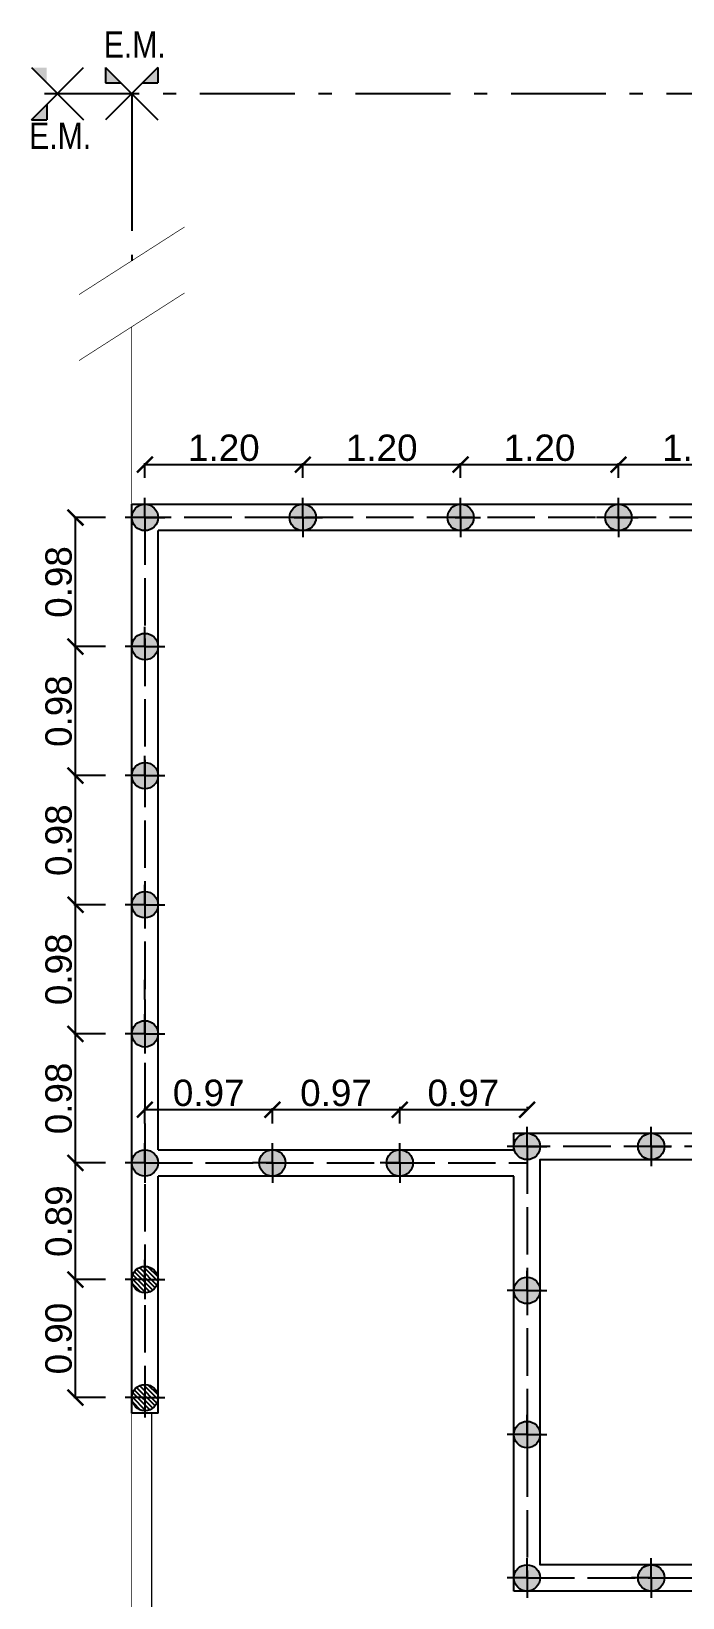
# Model space of a CAD drawing. Header units: millimetres. Extents: x 141 to 456, y -20 to 129.
# Drawn here: x 294.88 to 299.82, y 84.43 to 96.32 of the extents above; entities that cross this region are included whole.
import ezdxf

# ---------------------------------------------------------------- set-up
doc = ezdxf.new("R2010")
doc.units = ezdxf.units.MM
doc.header["$LTSCALE"] = 0.1
doc.header["$MEASUREMENT"] = 0
doc.header["$PDMODE"] = 3
doc.header["$PDSIZE"] = 0.1
for name, pattern in [('ACAD_ISO02W100', [15, 12, -3]), ('ACAD_ISO04W100', [30, 24, -3, 0, -3]), ('ACAD_ISO10W100', [18, 12, -3, 0, -3])]:
    doc.linetypes.add(name, pattern=pattern)
doc.layers.get('DEFPOINTS').update_dxf_attribs({"color": 1})
for name, color, linetype in [('11.Ejes', 1, 'ACAD_ISO04W100'), ('EJES', 6, 'Continuous'), ('Funadciones', 7, 'Continuous'), ('FUNDACIONES-COTAS', 3, 'Continuous'), ('POLILINEA SUP', 150, 'Continuous'), ('vigas de encadenado', 2, 'Continuous')]:
    doc.layers.add(name, color=color, linetype=linetype)
doc.layers.add('17.Sombras', color=8, linetype='Continuous', lineweight=5)
doc.styles.add('Arial20', font='arial.ttf', dxfattribs={"height": 0.2})
doc.styles.get("Standard").update_dxf_attribs({"font": 'arial.ttf'})
doc.dimstyles.new('COTA-1-100', dxfattribs={"dimtxt": 0.2, "dimasz": 0.12, "dimexe": 0.012, "dimexo": 0.15, "dimgap": 0.025, "dimtad": 1, "dimzin": 0, "dimdsep": 46, "dimtxsty": 'Arial20', "dimblk1": 'ARCHTICK', "dimblk2": 'ARCHTICK', "dimsah": 1, "dimcen": 0.09, "dimclrd": 256, "dimclre": 256, "dimclrt": 256, "dimazin": 0, "dimtfac": 1, "dimtofl": 0, "dimtmove": 2, "dimatfit": 3, "dimldrblk": 'ARCHTICK', "dimfxl": 1, "dimtolj": 1, "dimtzin": 0, "dimarcsym": 0})

# ---------------------------------------------------------------- blocks, each defined once
blk = doc.blocks.new('PILOTIN')
at = {"layer": 'Funadciones'}
blk.add_hatch(color=1, dxfattribs=at).paths.add_polyline_path([(231.332, 120.183, 1), (231.132, 120.183, 1)])
at = {"layer": '11.Ejes', "ltscale": 0.5}
for q in [(231.232, 120.333), (231.082, 120.183), (231.382, 120.183), (231.232, 120.033)]:
    blk.add_line((231.232, 120.183), q, dxfattribs=at)
at = {"layer": 'Funadciones', "color": 1}
blk.add_circle((231.232, 120.183), 0.1, dxfattribs=at)
blk = doc.blocks.new('_ARCHTICK')
at = {"color": 0, "linetype": 'ByBlock', "const_width": 0.15}
blk.add_lwpolyline([(-0.5, -0.5), (0.5, 0.5)], dxfattribs=at)
blk = doc.blocks.new('*D285')
at = {"layer": 'DEFPOINTS', "color": 0, "transparency": 16777216}
for p in [(295.215, 86.845), (295.592, 86.845), (295.592, 85.949)]:
    blk.add_point(p, dxfattribs=at)
at = {"layer": 'FUNDACIONES-COTAS', "lineweight": -2, "transparency": 16777216}
for p, q in [((295.442, 86.845), (295.203, 86.845)), ((295.215, 85.949), (295.215, 86.845)), ((295.442, 85.949), (295.203, 85.949))]:
    blk.add_line(p, q, dxfattribs=at)
at = {"layer": 'FUNDACIONES-COTAS', "lineweight": -2, "transparency": 16777216, "xscale": 0.12, "yscale": 0.12, "zscale": 0.12}
for p, rotation in [((295.215, 86.845), 90), ((295.215, 85.949), 270)]:
    blk.add_blockref('_ARCHTICK', p, dxfattribs=dict(at, rotation=rotation))
at = {"layer": 'FUNDACIONES-COTAS', "transparency": 16777216, "insert": (295.088, 86.397), "char_height": 0.2, "attachment_point": 5, "rotation": 90, "style": 'Arial20'}
blk.add_mtext('\\A1;0.90', dxfattribs=at)
blk = doc.blocks.new('*D286')
at = {"layer": 'DEFPOINTS', "color": 0, "transparency": 16777216}
for p in [(295.215, 87.73), (295.592, 87.73), (295.592, 86.845)]:
    blk.add_point(p, dxfattribs=at)
at = {"layer": 'FUNDACIONES-COTAS', "lineweight": -2, "transparency": 16777216}
for p, q in [((295.442, 87.73), (295.203, 87.73)), ((295.215, 86.845), (295.215, 87.73)), ((295.442, 86.845), (295.203, 86.845))]:
    blk.add_line(p, q, dxfattribs=at)
at = {"layer": 'FUNDACIONES-COTAS', "lineweight": -2, "transparency": 16777216, "xscale": 0.12, "yscale": 0.12, "zscale": 0.12}
for p, rotation in [((295.215, 87.73), 90), ((295.215, 86.845), 270)]:
    blk.add_blockref('_ARCHTICK', p, dxfattribs=dict(at, rotation=rotation))
at = {"layer": 'FUNDACIONES-COTAS', "transparency": 16777216, "insert": (295.088, 87.288), "char_height": 0.2, "attachment_point": 5, "rotation": 90, "style": 'Arial20'}
blk.add_mtext('\\A1;0.89', dxfattribs=at)
blk = doc.blocks.new('*D287')
at = {"layer": 'DEFPOINTS', "color": 0, "transparency": 16777216}
for p in [(295.215, 88.71), (295.592, 88.71), (295.592, 87.73)]:
    blk.add_point(p, dxfattribs=at)
at = {"layer": 'FUNDACIONES-COTAS', "lineweight": -2, "transparency": 16777216}
for p, q in [((295.442, 88.71), (295.203, 88.71)), ((295.215, 87.73), (295.215, 88.71)), ((295.442, 87.73), (295.203, 87.73))]:
    blk.add_line(p, q, dxfattribs=at)
at = {"layer": 'FUNDACIONES-COTAS', "lineweight": -2, "transparency": 16777216, "xscale": 0.12, "yscale": 0.12, "zscale": 0.12}
for p, rotation in [((295.215, 88.71), 90), ((295.215, 87.73), 270)]:
    blk.add_blockref('_ARCHTICK', p, dxfattribs=dict(at, rotation=rotation))
at = {"layer": 'FUNDACIONES-COTAS', "transparency": 16777216, "insert": (295.088, 88.22), "char_height": 0.2, "attachment_point": 5, "rotation": 90, "style": 'Arial20'}
blk.add_mtext('\\A1;0.98', dxfattribs=at)
blk = doc.blocks.new('*D288')
at = {"layer": 'DEFPOINTS', "color": 0, "transparency": 16777216}
for p in [(295.215, 89.69), (295.592, 89.69), (295.592, 88.71)]:
    blk.add_point(p, dxfattribs=at)
at = {"layer": 'FUNDACIONES-COTAS', "lineweight": -2, "transparency": 16777216}
for p, q in [((295.442, 89.69), (295.203, 89.69)), ((295.215, 88.71), (295.215, 89.69)), ((295.442, 88.71), (295.203, 88.71))]:
    blk.add_line(p, q, dxfattribs=at)
at = {"layer": 'FUNDACIONES-COTAS', "lineweight": -2, "transparency": 16777216, "xscale": 0.12, "yscale": 0.12, "zscale": 0.12}
for p, rotation in [((295.215, 89.69), 90), ((295.215, 88.71), 270)]:
    blk.add_blockref('_ARCHTICK', p, dxfattribs=dict(at, rotation=rotation))
at = {"layer": 'FUNDACIONES-COTAS', "transparency": 16777216, "insert": (295.088, 89.2), "char_height": 0.2, "attachment_point": 5, "rotation": 90, "style": 'Arial20'}
blk.add_mtext('\\A1;0.98', dxfattribs=at)
blk = doc.blocks.new('*D289')
at = {"layer": 'DEFPOINTS', "color": 0, "transparency": 16777216}
for p in [(295.215, 90.67), (295.592, 90.67), (295.592, 89.69)]:
    blk.add_point(p, dxfattribs=at)
at = {"layer": 'FUNDACIONES-COTAS', "lineweight": -2, "transparency": 16777216}
for p, q in [((295.442, 90.67), (295.203, 90.67)), ((295.215, 89.69), (295.215, 90.67)), ((295.442, 89.69), (295.203, 89.69))]:
    blk.add_line(p, q, dxfattribs=at)
at = {"layer": 'FUNDACIONES-COTAS', "lineweight": -2, "transparency": 16777216, "xscale": 0.12, "yscale": 0.12, "zscale": 0.12}
for p, rotation in [((295.215, 90.67), 90), ((295.215, 89.69), 270)]:
    blk.add_blockref('_ARCHTICK', p, dxfattribs=dict(at, rotation=rotation))
at = {"layer": 'FUNDACIONES-COTAS', "transparency": 16777216, "insert": (295.088, 90.18), "char_height": 0.2, "attachment_point": 5, "rotation": 90, "style": 'Arial20'}
blk.add_mtext('\\A1;0.98', dxfattribs=at)
blk = doc.blocks.new('*D290')
at = {"layer": 'DEFPOINTS', "color": 0, "transparency": 16777216}
for p in [(295.215, 91.65), (295.592, 91.65), (295.592, 90.67)]:
    blk.add_point(p, dxfattribs=at)
at = {"layer": 'FUNDACIONES-COTAS', "lineweight": -2, "transparency": 16777216}
for p, q in [((295.442, 91.65), (295.203, 91.65)), ((295.215, 90.67), (295.215, 91.65)), ((295.442, 90.67), (295.203, 90.67))]:
    blk.add_line(p, q, dxfattribs=at)
at = {"layer": 'FUNDACIONES-COTAS', "lineweight": -2, "transparency": 16777216, "xscale": 0.12, "yscale": 0.12, "zscale": 0.12}
for p, rotation in [((295.215, 91.65), 90), ((295.215, 90.67), 270)]:
    blk.add_blockref('_ARCHTICK', p, dxfattribs=dict(at, rotation=rotation))
at = {"layer": 'FUNDACIONES-COTAS', "transparency": 16777216, "insert": (295.088, 91.16), "char_height": 0.2, "attachment_point": 5, "rotation": 90, "style": 'Arial20'}
blk.add_mtext('\\A1;0.98', dxfattribs=at)
blk = doc.blocks.new('*D291')
at = {"layer": 'DEFPOINTS', "color": 0, "transparency": 16777216}
for p in [(295.215, 92.63), (295.592, 92.63), (295.592, 91.65)]:
    blk.add_point(p, dxfattribs=at)
at = {"layer": 'FUNDACIONES-COTAS', "lineweight": -2, "transparency": 16777216}
for p, q in [((295.442, 92.63), (295.203, 92.63)), ((295.215, 91.65), (295.215, 92.63)), ((295.442, 91.65), (295.203, 91.65))]:
    blk.add_line(p, q, dxfattribs=at)
at = {"layer": 'FUNDACIONES-COTAS', "lineweight": -2, "transparency": 16777216, "xscale": 0.12, "yscale": 0.12, "zscale": 0.12}
for p, rotation in [((295.215, 92.63), 90), ((295.215, 91.65), 270)]:
    blk.add_blockref('_ARCHTICK', p, dxfattribs=dict(at, rotation=rotation))
at = {"layer": 'FUNDACIONES-COTAS', "transparency": 16777216, "insert": (295.088, 92.14), "char_height": 0.2, "attachment_point": 5, "rotation": 90, "style": 'Arial20'}
blk.add_mtext('\\A1;0.98', dxfattribs=at)
blk = doc.blocks.new('*D292')
at = {"layer": 'DEFPOINTS', "color": 0, "transparency": 16777216}
for p in [(296.94, 93.031), (295.742, 92.78), (296.94, 92.78)]:
    blk.add_point(p, dxfattribs=at)
at = {"layer": 'FUNDACIONES-COTAS', "lineweight": -2, "transparency": 16777216}
for p, q in [((295.742, 92.93), (295.742, 93.043)), ((295.742, 93.031), (296.94, 93.031)), ((296.94, 92.93), (296.94, 93.043))]:
    blk.add_line(p, q, dxfattribs=at)
at = {"layer": 'FUNDACIONES-COTAS', "lineweight": -2, "transparency": 16777216, "xscale": 0.12, "yscale": 0.12, "zscale": 0.12, "rotation": 180}
blk.add_blockref('_ARCHTICK', (295.742, 93.031), dxfattribs=at)
at = {"layer": 'FUNDACIONES-COTAS', "lineweight": -2, "transparency": 16777216, "xscale": 0.12, "yscale": 0.12, "zscale": 0.12}
blk.add_blockref('_ARCHTICK', (296.94, 93.031), dxfattribs=at)
at = {"layer": 'FUNDACIONES-COTAS', "transparency": 16777216, "insert": (296.341, 93.158), "char_height": 0.2, "attachment_point": 5, "style": 'Arial20'}
blk.add_mtext('\\A1;1.20', dxfattribs=at)
blk = doc.blocks.new('*D293')
at = {"layer": 'DEFPOINTS', "color": 0, "transparency": 16777216}
for p in [(298.137, 93.031), (296.94, 92.78), (298.137, 92.78)]:
    blk.add_point(p, dxfattribs=at)
at = {"layer": 'FUNDACIONES-COTAS', "lineweight": -2, "transparency": 16777216}
for p, q in [((296.94, 92.93), (296.94, 93.043)), ((296.94, 93.031), (298.137, 93.031)), ((298.137, 92.93), (298.137, 93.043))]:
    blk.add_line(p, q, dxfattribs=at)
at = {"layer": 'FUNDACIONES-COTAS', "lineweight": -2, "transparency": 16777216, "xscale": 0.12, "yscale": 0.12, "zscale": 0.12, "rotation": 180}
blk.add_blockref('_ARCHTICK', (296.94, 93.031), dxfattribs=at)
at = {"layer": 'FUNDACIONES-COTAS', "lineweight": -2, "transparency": 16777216, "xscale": 0.12, "yscale": 0.12, "zscale": 0.12}
blk.add_blockref('_ARCHTICK', (298.137, 93.031), dxfattribs=at)
at = {"layer": 'FUNDACIONES-COTAS', "transparency": 16777216, "insert": (297.539, 93.158), "char_height": 0.2, "attachment_point": 5, "style": 'Arial20'}
blk.add_mtext('\\A1;1.20', dxfattribs=at)
blk = doc.blocks.new('*D294')
at = {"layer": 'DEFPOINTS', "color": 0, "transparency": 16777216}
for p in [(299.335, 93.031), (298.137, 92.78), (299.335, 92.78)]:
    blk.add_point(p, dxfattribs=at)
at = {"layer": 'FUNDACIONES-COTAS', "lineweight": -2, "transparency": 16777216}
for p, q in [((298.137, 92.93), (298.137, 93.043)), ((298.137, 93.031), (299.335, 93.031)), ((299.335, 92.93), (299.335, 93.043))]:
    blk.add_line(p, q, dxfattribs=at)
at = {"layer": 'FUNDACIONES-COTAS', "lineweight": -2, "transparency": 16777216, "xscale": 0.12, "yscale": 0.12, "zscale": 0.12, "rotation": 180}
blk.add_blockref('_ARCHTICK', (298.137, 93.031), dxfattribs=at)
at = {"layer": 'FUNDACIONES-COTAS', "lineweight": -2, "transparency": 16777216, "xscale": 0.12, "yscale": 0.12, "zscale": 0.12}
blk.add_blockref('_ARCHTICK', (299.335, 93.031), dxfattribs=at)
at = {"layer": 'FUNDACIONES-COTAS', "transparency": 16777216, "insert": (298.736, 93.158), "char_height": 0.2, "attachment_point": 5, "style": 'Arial20'}
blk.add_mtext('\\A1;1.20', dxfattribs=at)
blk = doc.blocks.new('*D295')
at = {"layer": 'DEFPOINTS', "color": 0, "transparency": 16777216}
for p in [(300.541, 93.031), (299.335, 92.78), (300.541, 92.78)]:
    blk.add_point(p, dxfattribs=at)
at = {"layer": 'FUNDACIONES-COTAS', "lineweight": -2, "transparency": 16777216}
for p, q in [((299.335, 92.93), (299.335, 93.043)), ((299.335, 93.031), (300.541, 93.031)), ((300.541, 92.93), (300.541, 93.043))]:
    blk.add_line(p, q, dxfattribs=at)
at = {"layer": 'FUNDACIONES-COTAS', "lineweight": -2, "transparency": 16777216, "xscale": 0.12, "yscale": 0.12, "zscale": 0.12, "rotation": 180}
blk.add_blockref('_ARCHTICK', (299.335, 93.031), dxfattribs=at)
at = {"layer": 'FUNDACIONES-COTAS', "lineweight": -2, "transparency": 16777216, "xscale": 0.12, "yscale": 0.12, "zscale": 0.12}
blk.add_blockref('_ARCHTICK', (300.541, 93.031), dxfattribs=at)
at = {"layer": 'FUNDACIONES-COTAS', "transparency": 16777216, "insert": (299.938, 93.158), "char_height": 0.2, "attachment_point": 5, "style": 'Arial20'}
blk.add_mtext('\\A1;1.20', dxfattribs=at)
blk = doc.blocks.new('*D321')
at = {"layer": 'DEFPOINTS', "color": 0, "transparency": 16777216}
for p in [(297.676, 88.134), (297.676, 88.005), (298.641, 88.005)]:
    blk.add_point(p, dxfattribs=at)
at = {"layer": 'FUNDACIONES-COTAS', "lineweight": -2, "transparency": 16777216}
for p, q in [((297.676, 88.155), (297.676, 88.146)), ((298.641, 88.134), (297.676, 88.134)), ((298.641, 88.155), (298.641, 88.146))]:
    blk.add_line(p, q, dxfattribs=at)
at = {"layer": 'FUNDACIONES-COTAS', "lineweight": -2, "transparency": 16777216, "xscale": 0.12, "yscale": 0.12, "zscale": 0.12, "rotation": 180}
blk.add_blockref('_ARCHTICK', (297.676, 88.134), dxfattribs=at)
at = {"layer": 'FUNDACIONES-COTAS', "lineweight": -2, "transparency": 16777216, "xscale": 0.12, "yscale": 0.12, "zscale": 0.12}
blk.add_blockref('_ARCHTICK', (298.641, 88.134), dxfattribs=at)
at = {"layer": 'FUNDACIONES-COTAS', "transparency": 16777216, "insert": (298.158, 88.261), "char_height": 0.2, "attachment_point": 5, "style": 'Arial20'}
blk.add_mtext('\\A1;0.97', dxfattribs=at)
blk = doc.blocks.new('*D322')
at = {"layer": 'DEFPOINTS', "color": 0, "transparency": 16777216}
for p in [(296.709, 88.134), (296.709, 87.88), (297.676, 87.88)]:
    blk.add_point(p, dxfattribs=at)
at = {"layer": 'FUNDACIONES-COTAS', "lineweight": -2, "transparency": 16777216}
for p, q in [((296.709, 88.03), (296.709, 88.146)), ((297.676, 88.134), (296.709, 88.134)), ((297.676, 88.03), (297.676, 88.146))]:
    blk.add_line(p, q, dxfattribs=at)
at = {"layer": 'FUNDACIONES-COTAS', "lineweight": -2, "transparency": 16777216, "xscale": 0.12, "yscale": 0.12, "zscale": 0.12, "rotation": 180}
blk.add_blockref('_ARCHTICK', (296.709, 88.134), dxfattribs=at)
at = {"layer": 'FUNDACIONES-COTAS', "lineweight": -2, "transparency": 16777216, "xscale": 0.12, "yscale": 0.12, "zscale": 0.12}
blk.add_blockref('_ARCHTICK', (297.676, 88.134), dxfattribs=at)
at = {"layer": 'FUNDACIONES-COTAS', "transparency": 16777216, "insert": (297.192, 88.261), "char_height": 0.2, "attachment_point": 5, "style": 'Arial20'}
blk.add_mtext('\\A1;0.97', dxfattribs=at)
blk = doc.blocks.new('*D323')
at = {"layer": 'DEFPOINTS', "color": 0, "transparency": 16777216}
for p in [(295.742, 88.134), (295.742, 87.88), (296.709, 87.88)]:
    blk.add_point(p, dxfattribs=at)
at = {"layer": 'FUNDACIONES-COTAS', "lineweight": -2, "transparency": 16777216}
for p, q in [((295.742, 88.03), (295.742, 88.146)), ((296.709, 88.134), (295.742, 88.134)), ((296.709, 88.03), (296.709, 88.146))]:
    blk.add_line(p, q, dxfattribs=at)
at = {"layer": 'FUNDACIONES-COTAS', "lineweight": -2, "transparency": 16777216, "xscale": 0.12, "yscale": 0.12, "zscale": 0.12, "rotation": 180}
blk.add_blockref('_ARCHTICK', (295.742, 88.134), dxfattribs=at)
at = {"layer": 'FUNDACIONES-COTAS', "lineweight": -2, "transparency": 16777216, "xscale": 0.12, "yscale": 0.12, "zscale": 0.12}
blk.add_blockref('_ARCHTICK', (296.709, 88.134), dxfattribs=at)
at = {"layer": 'FUNDACIONES-COTAS', "transparency": 16777216, "insert": (296.226, 88.261), "char_height": 0.2, "attachment_point": 5, "style": 'Arial20'}
blk.add_mtext('\\A1;0.97', dxfattribs=at)

msp = doc.modelspace()

# ---------------------------------------------------------------- hatches: boundary and pattern name
at = {"layer": 'EJES', "linetype": 'ACAD_ISO10W100', "ltscale": 0.6}
h = msp.add_hatch(color=256, dxfattribs=at)
h.dxf.hatch_style = 1
h.paths.add_polyline_path([(294.9968, 96.0448), (294.8805, 96.0448), (294.9968, 95.9284)])
h.paths.add_polyline_path([(294.9968, 95.6488), (294.9968, 95.7651), (294.8805, 95.6488)])
h = msp.add_hatch(color=256, dxfattribs=at)
h.dxf.hatch_style = 1
h.paths.add_polyline_path([(295.5604, 95.9284), (295.4441, 96.0448), (295.4441, 95.9284)])
h.paths.add_polyline_path([(295.8401, 96.0448), (295.7237, 95.9284), (295.8401, 95.9284)])
at = {"layer": 'Funadciones'}
h = msp.add_hatch(dxfattribs=at)
h.set_pattern_fill('_USER', color=1, scale=0.025, angle=45, style=0, pattern_type=0)
h.set_pattern_definition([(135, (1286.094214, -343.60573), (0.01767766953, 0.01767766953), [])])
h.paths.add_polyline_path([(295.8424, 86.8449, 1), (295.6424, 86.8449, 1)])
h = msp.add_hatch(dxfattribs=at)
h.set_pattern_fill('_USER', color=1, scale=0.025, angle=45, style=0, pattern_type=0)
h.set_pattern_definition([(135, (1286.09422, -344.502102), (0.01767766953, 0.01767766953), [])])
h.paths.add_polyline_path([(295.8424, 85.9486, 1), (295.6424, 85.9486, 1)])

# ---------------------------------------------------------------- linework, layer by layer
at = {"layer": '11.Ejes', "ltscale": 0.5}
for p, q in [((296.8739, 92.6301), (296.7239, 92.6301)), ((296.8739, 92.6301), (297.0239, 92.6301)), ((298.0964, 92.6301), (297.9464, 92.6301)), ((298.0964, 92.6301), (298.2464, 92.6301)), ((299.3189, 92.6301), (299.1689, 92.6301)), ((299.3189, 92.6301), (299.4689, 92.6301)), ((295.7426, 88.9701), (295.7426, 89.1201)), ((295.7426, 88.9701), (295.7426, 88.8201)), ((295.7424, 87.7301), (295.8924, 87.7301)), ((295.7424, 87.7301), (295.7424, 87.5801)), ((295.7424, 86.8449), (295.7424, 86.9949)), ((295.7424, 86.8449), (295.5924, 86.8449)), ((295.7424, 86.8449), (295.8924, 86.8449)), ((295.7424, 86.8449), (295.7424, 86.6949)), ((295.7424, 86.1136), (295.7424, 85.7986)), ((295.7424, 85.9486), (295.5924, 85.9486)), ((295.7424, 85.9486), (295.8924, 85.9486))]:
    msp.add_line(p, q, dxfattribs=at)
at = {"layer": '17.Sombras', "color": 8, "true_color": 0x7d7d7d}
msp.add_line((295.7925, 85.8325), (295.7925, 79.5516), dxfattribs=at)
at = {"layer": 'EJES', "linetype": 'ACAD_ISO10W100', "ltscale": 0.6}
for p, q in [((294.8805, 95.6488), (295.2764, 96.0448)), ((294.8805, 95.6488), (295.2764, 96.0448)), ((294.8805, 96.0448), (295.2764, 95.6488)), ((295.8401, 96.0448), (295.4441, 95.6488)), ((295.8401, 96.0448), (295.4441, 95.6488)), ((295.4441, 96.0448), (295.8401, 95.6488)), ((295.4441, 96.0448), (295.4441, 95.9284)), ((295.8401, 96.0448), (295.8401, 95.9284)), ((306.3197, 95.8468), (294.8962, 95.8468)), ((295.4441, 95.9284), (295.5604, 95.9284)), ((295.6421, 95.8468), (295.6421, 95.5245)), ((295.7237, 95.9284), (295.8401, 95.9284)), ((294.9968, 95.7651), (294.9968, 95.6488)), ((294.8805, 95.6488), (294.9968, 95.6488)), ((295.6421, 95.5245), (295.6421, 94.5782))]:
    msp.add_line(p, q, dxfattribs=at)
at = {"layer": 'EJES', "linetype": 'ACAD_ISO10W100', "ltscale": 0.6, "const_width": 0.005}
for points in [[(296.0421, 94.8348), (295.2421, 94.3217)], [(296.042, 94.3338), (295.242, 93.8207)], [(295.642, 94.0772), (295.642, 87.7825)], [(295.642, 87.8604), (295.642, 81.0286)]]:
    msp.add_lwpolyline(points, dxfattribs=at)
at = {"layer": 'Funadciones', "color": 1}
for centre in [(295.7424, 86.8449), (295.7424, 85.9486)]:
    msp.add_circle(centre, 0.1, dxfattribs=at)
at = {"layer": 'POLILINEA SUP', "linetype": 'ACAD_ISO02W100', "ltscale": 0.3}
for p, q in [((300.541, 92.6301), (295.7424, 92.6301)), ((295.7424, 92.6301), (295.7424, 85.8303)), ((303.416, 87.8551), (298.641, 87.8551)), ((298.641, 87.8551), (298.641, 84.58)), ((295.7424, 87.7301), (298.641, 87.7301)), ((298.641, 84.58), (305.642, 84.5766))]:
    msp.add_line(p, q, dxfattribs=at)
at = {"layer": 'vigas de encadenado'}
for p, q in [((295.6424, 85.8303), (295.6424, 92.7301)), ((295.6424, 92.7301), (300.641, 92.7301)), ((300.441, 92.5301), (295.8424, 92.5301)), ((295.8424, 87.8301), (295.8424, 92.5301)), ((298.541, 87.8301), (298.541, 87.9551)), ((298.541, 87.9551), (303.316, 87.9551)), ((295.8424, 87.8301), (298.541, 87.8301)), ((298.541, 87.6301), (295.8424, 87.6301)), ((295.8424, 85.8303), (295.8424, 87.6301)), ((298.541, 84.4801), (298.541, 87.6301)), ((295.8424, 85.8303), (295.6424, 85.8303)), ((305.791, 84.4765), (298.541, 84.4801))]:
    msp.add_line(p, q, dxfattribs=at)
msp.add_lwpolyline([(302.3159, 87.7551), (302.3144, 84.6782), (298.741, 84.68), (298.741, 87.7551)], close=True, dxfattribs=at)

# ---------------------------------------------------------------- block references
at = {"layer": 'POLILINEA SUP'}
for p in [(64.5104, -27.553), (65.7079, -27.553), (66.9054, -27.553), (68.1029, -27.553), (64.5104, -28.533), (64.5104, -29.513), (64.5104, -30.493), (64.5104, -31.473), (67.4091, -32.328), (68.3515, -32.328), (64.5104, -32.4529), (65.4771, -32.4529), (66.4438, -32.4529), (67.4091, -33.4209), (67.4091, -34.5146), (67.409, -35.603), (68.3515, -35.603)]:
    msp.add_blockref('PILOTIN', p, dxfattribs=at)

# ---------------------------------------------------------------- texts
at = {"layer": 'EJES', "linetype": 'ACAD_ISO10W100', "ltscale": 0.6, "char_height": 0.2, "width": 1.294531, "attachment_point": 2}
for insert in [(295.665, 96.3202), (295.0991, 95.6279)]:
    msp.add_mtext('{\\fArial Narrow|b0|i0|c0|p34;E.M.}', dxfattribs=dict(at, insert=insert))

# ---------------------------------------------------------------- dimensions: what is measured, and where the dimension line sits
at = {"layer": 'FUNDACIONES-COTAS'}
for base, p1, p2, picture, middle in [((296.9399, 93.0309), (295.7424, 92.7801), (296.9399, 92.7801), '*D292', (296.3411, 93.1581)), ((298.1374, 93.0309), (296.9399, 92.7801), (298.1374, 92.7801), '*D293', (297.5386, 93.1581)), ((299.3349, 93.0309), (298.1374, 92.7801), (299.3349, 92.7801), '*D294', (298.7361, 93.1581)), ((295.7424, 88.1341), (296.7091, 87.8801), (295.7424, 87.8801), '*D323', (296.2257, 88.2612)), ((296.7091, 88.1341), (297.6757, 87.8801), (296.7091, 87.8801), '*D322', (297.1924, 88.2612)), ((297.6757, 88.1341), (298.641, 88.0051), (297.6757, 88.0051), '*D321', (298.1584, 88.2612))]:
    dim = msp.add_linear_dim(base=base, p1=p1, p2=p2, dimstyle='COTA-1-100', dxfattribs=at)
    dim.commit()
    dim.dimension.update_dxf_attribs({"geometry": picture, "text_midpoint": middle})
dim = msp.add_linear_dim(base=(300.541, 93.0309), p1=(299.3349, 92.7801), p2=(300.541, 92.7801), text='1.20', dimstyle='COTA-1-100', dxfattribs=at)
dim.commit()
dim.dimension.update_dxf_attribs({"geometry": '*D295', "text_midpoint": (299.9379, 93.1581)})
for base, p1, p2, picture, middle in [((295.2147, 92.6301), (295.5924, 91.6501), (295.5924, 92.6301), '*D291', (295.0876, 92.1401)), ((295.2147, 91.6501), (295.5924, 90.6701), (295.5924, 91.6501), '*D290', (295.0876, 91.1601)), ((295.2147, 90.6701), (295.5924, 89.6901), (295.5924, 90.6701), '*D289', (295.0876, 90.1801)), ((295.2147, 89.6901), (295.5924, 88.7101), (295.5924, 89.6901), '*D288', (295.0876, 89.2001)), ((295.2147, 88.7101), (295.5924, 87.7301), (295.5924, 88.7101), '*D287', (295.0876, 88.2201)), ((295.2147, 87.7301), (295.5924, 86.8449), (295.5924, 87.7301), '*D286', (295.0876, 87.2875)), ((295.2147, 86.8449), (295.5924, 85.9486), (295.5924, 86.8449), '*D285', (295.0876, 86.3968))]:
    dim = msp.add_linear_dim(base=base, p1=p1, p2=p2, angle=90, dimstyle='COTA-1-100', dxfattribs=at)
    dim.commit()
    dim.dimension.update_dxf_attribs({"geometry": picture, "text_midpoint": middle})

doc.saveas('drawing.dxf')
